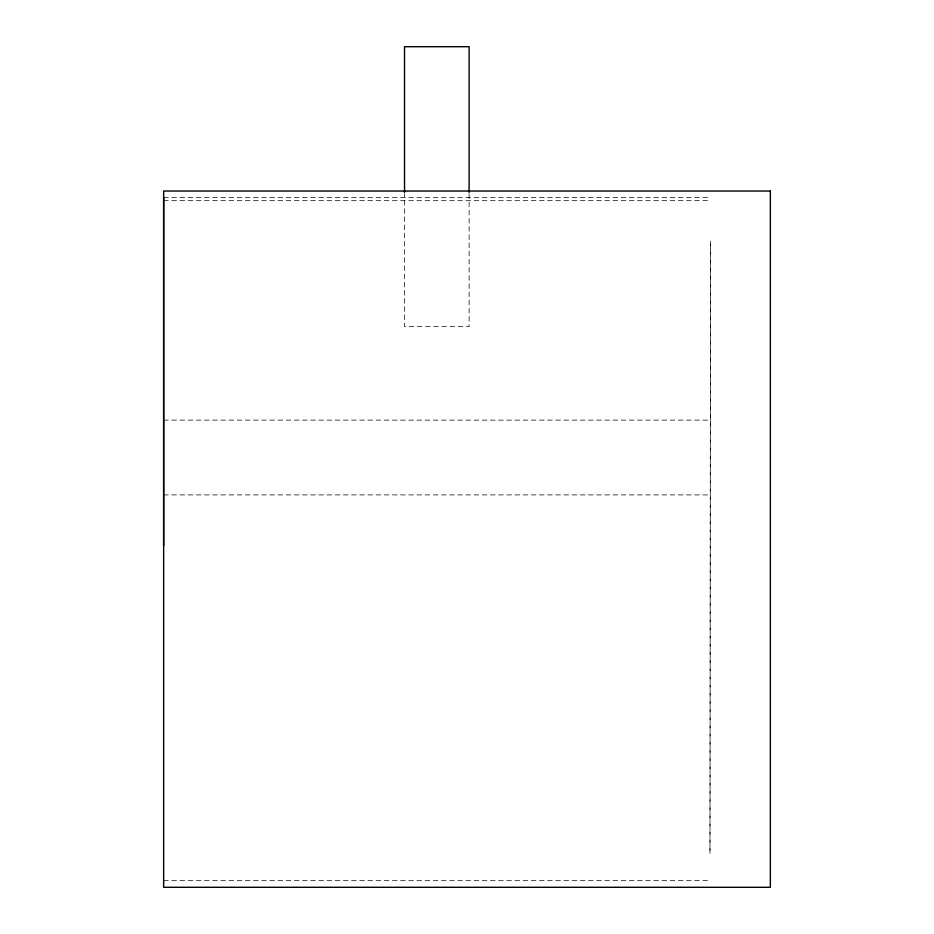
<?xml version="1.0" encoding="UTF-8"?>
<svg xmlns="http://www.w3.org/2000/svg" width="934" height="934" viewBox="0 0 934 934"><rect width="100%" height="100%" fill="white"/><g stroke="black" fill="none" stroke-linecap="round" stroke-linejoin="round"><path stroke-width="0.7" stroke-dasharray="4.67 3.5" d="M163.648 197.413L709.98 197.413M163.648 200.682L709.98 200.682M163.648 420.125L709.992 420.125M163.648 494.915L709.992 494.915M163.648 880.68L709.98 880.68M469.113 193.933L469.113 326.585L404.527 326.585L404.527 193.933M710.505 241.159L709.98 853.629L710.505 241.159"/><path stroke-width="1.4" d="M163.648 545.783L163.648 197.413M469.113 192.474L469.113 46.7L404.527 46.7L404.527 192.474M770.352 191.026L163.648 191.026L163.648 887.3L770.352 887.3L770.352 191.026"/></g></svg>
